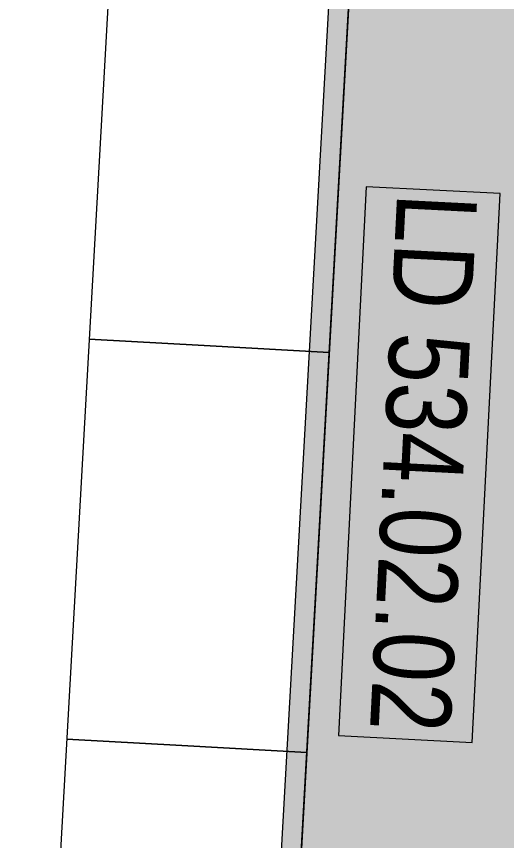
# Model space of a CAD drawing. Header units: metres. Extents: x -19025 to 34897, y -14024 to 26069.
# Drawn here: x -13196 to -12584, y 15038 to 16066 of the extents above; entities that cross this region are included whole.
import ezdxf
from ezdxf.enums import TextEntityAlignment as Align

# ---------------------------------------------------------------- set-up
doc = ezdxf.new("R2010")
doc.units = ezdxf.units.M
doc.header["$MEASUREMENT"] = 0
for name, color, linetype in [('11__100 Achsraster', 7, 'Continuous'), ('140 Bruestung Attika', 7, 'Continuous'), ('330 Dachdeckung', 7, 'Continuous'), ('937 Beschriftung Detail', 7, 'Continuous')]:
    doc.layers.add(name, color=color, linetype=linetype)
doc.styles.add('ERSTELLTER_STIL_4', font='arialbd.ttf')
doc.styles.add('ERSTELLTER_STIL_9', font='arial.ttf', dxfattribs={"width": 0.8})
doc.linetypes.add('Grenze Bezirk', pattern='A,0,[2,22HAUS116_412 STG1 _ 2.DG_IndexB_2026-08-161.Shx,S=0.001587,R=0,X=0,Y=0],-0.25,0', length=0.25)

# ---------------------------------------------------------------- blocks, each defined once
blk = doc.blocks.new('*X608')
at = {"layer": '330 Dachdeckung', "color": 8, "linetype": 'Continuous', "lineweight": 5}
for p, q in [((-14.7129, 19.9587), (-14.8565, 19.9668)), ((-14.8565, 19.9668), (-14.7129, 19.9587)), ((-14.5569, 19.95), (-14.7129, 19.9587)), ((-14.7129, 19.9587), (-14.5569, 19.95)), ((-14.7409, 19.4595), (-14.8845, 19.4676)), ((-14.8845, 19.4676), (-14.7409, 19.4595)), ((-14.5849, 19.4508), (-14.7409, 19.4595)), ((-14.7409, 19.4595), (-14.5849, 19.4508))]:
    blk.add_line(p, q, dxfattribs=at)
blk = doc.blocks.new('Dachfläche_24_1', base_point=(-14.9472, 18.3486))
at = {"layer": '330 Dachdeckung', "color": 7, "linetype": 'Continuous', "lineweight": 13, "flags": 128}
blk.add_lwpolyline([(-14.9472, 18.3486), (-14.6476, 18.3318), (-14.4396, 22.042), (-14.7392, 22.0587)], close=True, dxfattribs=at)
at = {"layer": '330 Dachdeckung', "color": 7, "linetype": 'Continuous', "lineweight": 13}
blk.add_blockref('*X608', (0, 0), dxfattribs=at)
blk = doc.blocks.new('Wand_197_1', base_point=(-14.2511, 21.8311))
at = {"layer": '140 Bruestung Attika', "linetype": 'Continuous', "lineweight": 13, "true_color": 0xebebeb}
blk.add_hatch(color=7, dxfattribs=at).paths.add_polyline_path([(-14.4853, 21.674), (-14.722, 17.4507), (-14.3276, 17.4286), (-14.0909, 21.6518)])
at = {"layer": '140 Bruestung Attika', "color": 7, "linetype": 'Continuous', "lineweight": 13, "flags": 128}
blk.add_lwpolyline([(-14.4853, 21.674), (-14.7441, 17.0563)], dxfattribs=at)
blk = doc.blocks.new('Standard-Rastermarker_19')
at = {"layer": '11__100 Achsraster', "color": 8, "linetype": 'Grenze Bezirk', "lineweight": 5}
blk.add_line((1, 0), (10.5516, 0), dxfattribs=at)
at = {"layer": '11__100 Achsraster', "color": 8, "lineweight": 5, "style": 'ERSTELLTER_STIL_4'}
blk.add_attdef('AC_MarkerText_1', text='', height=0.2, rotation=3.2085, dxfattribs=at).set_placement((-0.2582, 0.0998), align=Align.TOP_CENTER)

msp = doc.modelspace()

# ---------------------------------------------------------------- linework, layer by layer
at = {"layer": '937 Beschriftung Detail', "color": 7, "linetype": 'Continuous', "lineweight": 13, "flags": 128}
msp.add_lwpolyline([(-12759.374, 15853.805), (-12794.206, 15169.03), (-12627.279, 15160.539), (-12592.447, 15845.314), (-12759.374, 15853.805)], close=True, dxfattribs=at)

# ---------------------------------------------------------------- block references
at = {"layer": '11__100 Achsraster', "color": 7, "linetype": 'Continuous', "lineweight": 18, "xscale": 1000, "yscale": 1000, "zscale": 1000, "rotation": 266.7914836001973}
msp.add_blockref('Standard-Rastermarker_19', (-12250.106, 25555.753), dxfattribs=at)
at = {"layer": '140 Bruestung Attika', "color": 7, "lineweight": 30, "xscale": 1000, "yscale": 1000, "zscale": 1000}
msp.add_blockref('Wand_197_1', (-12499.795, 17528.028), dxfattribs=at)
at = {"layer": '330 Dachdeckung', "color": 7, "linetype": 'Continuous', "lineweight": 13, "xscale": 1000, "yscale": 1000, "zscale": 1000}
msp.add_blockref('Dachfläche_24_1', (-13195.849, 14045.567), dxfattribs=at)

# ---------------------------------------------------------------- texts
at = {"layer": '937 Beschriftung Detail', "color": 7, "linetype": 'Continuous', "lineweight": 13, "insert": (-12722.132, 15846.904), "char_height": 100, "attachment_point": 7, "rotation": 267.08809, "style": 'ERSTELLTER_STIL_9'}
msp.add_mtext('\\A1;{\\pql;\\fArial|b0|i0|c0|p0;\\W0.800000;LD 53\\fArial|b0|i0|c0|p0;\\W0.800000;4\\fArial|b0|i0|c0|p0;\\W0.800000;.02.0\\fArial|b0|i0|c0|p0;\\W0.800000;2}', dxfattribs=at)

doc.saveas('drawing.dxf')
